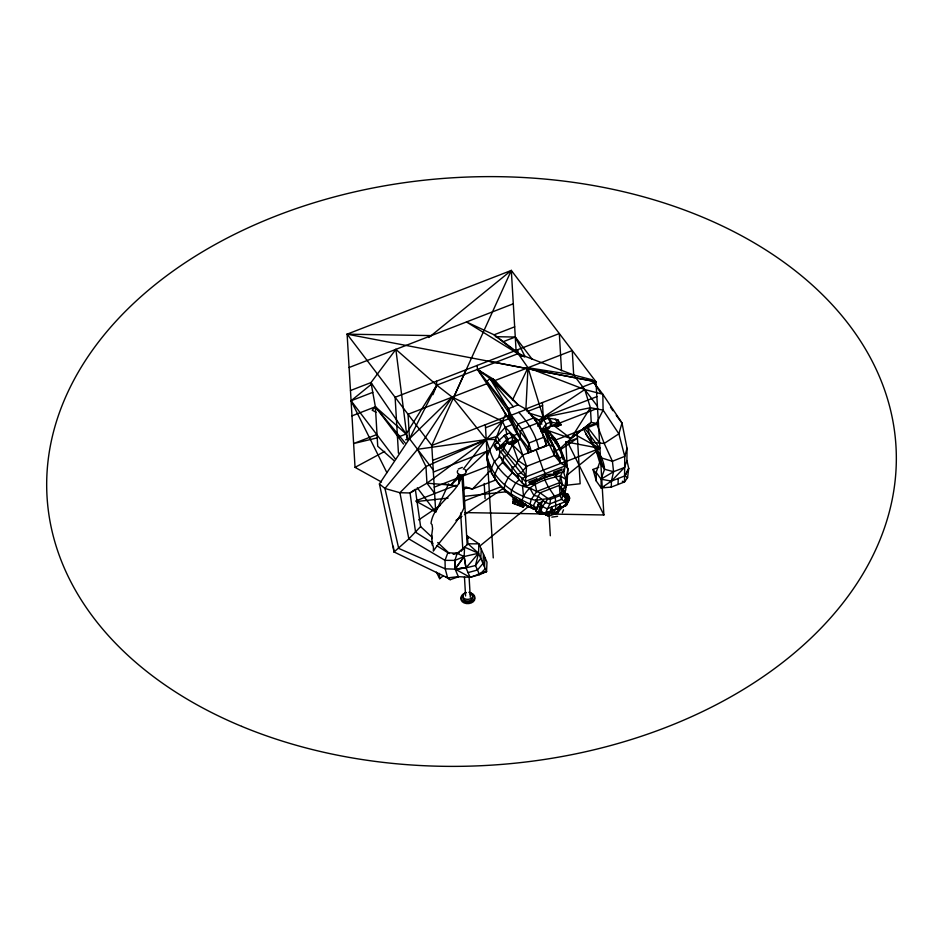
<?xml version="1.0" encoding="UTF-8"?>
<svg xmlns="http://www.w3.org/2000/svg" width="943" height="943" viewBox="0 0 943 943"><rect width="100%" height="100%" fill="white"/><g stroke="black" fill="none" stroke-linecap="round" stroke-linejoin="round"><path stroke-width="1.41" d="M598.781 467.233L593.006 469.473L596.341 481.13L601.221 487.967L611.312 487.071L624.525 481.944L627.578 477.665L628.722 468.341L626.918 460.49L627.024 448.231L622.003 423.006L602.836 394.257L591.756 379.699L573.698 374.996L527.997 367.723L518.084 353.637L494.085 334.8L466.479 321.964L521.656 356.077M622.345 481.248L624.525 481.944L624.749 456.365L627.024 448.231M543.746 501.122L541.636 501.935L541.541 506.898L540.162 511.507L542.296 513.511L540.198 514.324L535.789 511.153L538.936 503.279M611.312 487.071L611.418 481.107L613.563 471.712L612.42 461.257L604.215 443.446L596.518 423.372L603.096 410.111L602.836 394.257L584.766 389.553L527.997 367.723L512.485 400.091M618.042 484.454L618.243 478.455M485.291 568.7L479.527 574.664L475.496 565.529L478.502 553.235L478.95 543.852L468.011 543.805L464.581 547.164L464.133 556.547L465.972 567.898L470.133 577.328L479.527 574.664L486.553 571.552L486.989 562.169L478.95 543.852L467.327 536.048L468.011 543.805L478.502 553.235L486.553 571.552L470.133 577.328L458.345 576.644L447.642 577.882L394.068 551.973L393.302 546.233M484.502 566.908L484.95 557.513M483.453 554.119L483.005 563.478L477.464 570.008L468.046 572.613M540.198 514.324L538.359 512.202L541.636 501.935L538.3 504.081L535.789 511.153L540.198 514.324L545.219 513.605L566.519 505.33L566.837 501.157L564.739 493.095L567.061 483.193L563.148 470.651L560.46 475.92L559.329 485.362L540.056 492.835L533.632 505.165L535.27 509.55C511.247 500.45 486.093 479.02 486.918 451.249L489.712 449.917C497.515 438.955 499.825 425.611 505.896 413.836M497.48 441.713L494.085 445.827L496.713 449.894L499.967 448.632L500.108 445.78L497.48 441.713L505.342 434.652L509.68 432.967L513.522 435.489L517.742 440.511L526.583 466.337L525.522 481.319L526.394 486.234L544.417 477.736L563.997 471.641C568.594 457.107 555.073 444.683 549.616 432.283L547.435 433.132L546.598 431.045L560.743 463.355L565.411 465.842L525.522 481.319L517.613 474.353L500.403 451.391L502.584 450.542L506.332 443.281M432.66 460.361L486.223 439.568L497.114 436.397L505.212 427.32L512.238 424.598L486.859 383.695L486.741 381.691L489.9 378.414L508.36 408.684L511.224 415.238C510.269 429.513 523.259 440.416 528.457 452.829L546.398 445.402L544.288 437.045L538.536 425.081L533.738 417.938L526.359 409.368L518.202 404.853L489.9 378.414L477.417 369.408L477.182 365.424M525.899 409.286L527.997 367.723L529.318 368.359M536.85 478.867L536.791 479.916L529.459 482.757L528.681 482.038L536.85 478.867L536.06 480.199M551.537 511.141L551.749 506.992M553.883 472.254L553.824 473.303L561.156 470.463L562.052 469.084L553.883 472.254L554.567 473.021M557.832 426.177L557.985 423.324L555.344 419.246L547.895 418.138L543.569 419.812L539.313 425.47L541.871 429.572L557.985 423.324L560.472 423.926L561.085 424.916L557.832 426.177L551.608 425.8L551.796 422.146L549.168 418.067M554.201 514.241L553.423 513.039L553.352 514.442L554.201 514.241L554.295 512.556L553.588 509.88L555.863 509.468L555.344 497.397L548.354 487.024L545.113 480.494L544.417 477.736L545.467 473.575L543.286 470.133L536.119 449.858L538.724 448.373C535.907 434.747 528.115 422.476 518.791 412.303M560.189 507.794L560.401 503.645M481.26 549.121L480.765 558.386L475.496 565.529L465.972 567.898L455.092 569.159L445.214 568.818L398.7 548.402L384.944 488.474L379.404 483.936L409.498 438.719L436.762 385.192L436.515 381.208M526.394 486.234L522.611 483.488L511.919 471.488L512.167 467.504L515.432 466.231L518.19 460.62L522.846 455.009L549.404 444.707L553.671 446.852L554.814 448.538L559.576 458.074L560.743 463.355L554.543 455.481L549.404 444.707L545.137 432.271L546.209 423.89L543.569 419.812M515.856 498.305L513.334 498.682L512.874 503.279L523.059 507.145L525.616 504.045M350.466 390.543L371 382.575L395.86 349.37L436.762 385.192L452.227 397.133L486.223 439.568L489.712 449.917L487.225 456.648C492.387 479.457 513.711 495.499 535.707 500.297L542.461 506.544L547.117 508.796L565.034 501.841L561.58 499.354L560.201 495.511L559.329 485.362L563.089 489.665L565.494 497.609L565.034 501.841L566.519 505.33L562.558 507.122M560.201 495.511L550.5 499.271L549.887 503.892L545.219 513.605L540.704 511.295L542.461 506.544L548.072 498.599L560.484 493.778L564.892 486.376L567.934 468.824C562.841 455.198 559.069 439.827 547.14 430.397M535.129 419.824L526.359 409.368L511.224 415.238L521.809 429.148L528.952 442.998L528.104 447.96L528.457 452.829M523.518 503.149L523 505.778L521.644 501.735M511.919 471.488L503.055 460.832L504.01 456.577L506.804 455.493L512.556 444.907L517.742 440.511L512.308 437.045L509.68 432.967M566.189 503.927L566.837 501.157L565.494 497.609L560.484 493.778M564.244 464.133L564.798 461.787L521.785 478.478L522.611 483.488M563.501 509.809L562.311 512.744M562.37 459.111L563.03 456.73L559.576 458.074L557.69 456.388L554.543 455.481L526.583 466.337L521.078 473.009L517.613 474.353L518.721 479.256M558.28 509.491L560.661 508.572L558.138 512.591L548.567 516.304L546.362 514.124L542.72 514.1L542.932 513.334L549.25 514.006M537.262 507.534L538.3 504.081M432.271 545.243L431.682 535.388L432.589 528.634L432.083 524.732L430.998 523.4C433.709 502.996 456.624 495.275 461.929 475.92L463.838 508.065C456.836 524.838 443.222 536.426 433.356 551.101L433.45 547.518L432.083 542.178M478.502 553.235L464.133 556.547L455.092 569.159L454.939 560.413L457.143 553.341L464.581 547.164L478.502 553.235L465.972 567.898L455.115 569.101L458.345 576.644M566 479.539L560.46 475.92C545.726 479.009 526.312 483.959 522.009 500.674L523.07 503.845L536.614 509.986M500.403 451.391L498.977 455.834L503.055 460.832M583.363 428.652C589.575 442.597 603.343 453.111 604.546 469.26L601.045 479.162L601.221 487.967L611.418 481.107L624.561 467.363L626.918 460.49M564.185 494.297L565.6 490.16L564.892 486.376L559.977 482.51L555.062 476.628L558.032 473.374M565.623 487.331L567.061 483.193L567.934 468.824L564.362 464.439M596.341 481.13L596.165 472.325L599.665 462.412L595.905 449.799L585.674 433.863M459.253 552.716L457.143 553.341L447.866 552.704L445.025 560.342L445.214 568.818L447.642 577.882L450.212 579.697L459.017 576.562M432.92 394.681L436.762 385.192L518.084 353.637L573.698 374.996L597.426 406.209M550.453 511.566L551.667 508.678L553.482 510.387L551.49 509.809M558.138 512.591L556.299 513.428L557.879 511.165L567.049 503.904L569.631 498.022L568.299 494.474L564.515 493.059L562.393 493.884M454.113 396.402L466.148 369.703M536.909 508.69L535.789 511.153L538.359 512.202L541.612 510.941M553.364 514.1L603.885 514.972L595.976 381.762L511.318 270.429L431.776 445.497L435.725 512.096L416.877 501.652M448.408 484.231L435.725 512.096L417.266 487.814M496.713 449.894L506.674 439.65L512.308 437.045L512.556 444.907L518.19 460.62L526.583 466.337M558.256 506.78L557.784 507.546M564.444 505.66L564.951 504.717M565.093 499.59L566.413 497.244L564.515 493.059L568.299 494.474L567.839 496.702L569.171 500.25L567.049 503.904M516.799 501.77L523.059 507.145L525.133 503.479M544.842 432.377L550.323 426.295L550.535 422.205L547.895 418.138M436.762 385.192L406.138 434.004L397.498 437.363M532.606 417.678L538.842 420.201L584.766 389.553L590.389 407.73L570.904 438.589L560.13 448.585M558.244 508.548L560.319 505.318L561.274 507.369M566.165 502.831L567.38 500.945L565.446 493.543L564.232 493.472M541.895 424.173L540.28 422.063L543.286 417.431L596.86 396.638M452.227 397.133L417.525 449.292L384.944 488.474L399.915 492.717L410.04 492.977L426.955 483.181L486.223 439.568L502.36 421.226L452.227 397.133L409.498 438.719L405.655 439.815M559.977 482.51L536.732 491.527L531.227 499.436L530.084 503.951L531.133 507.122L533.467 509.314L536.06 509.468M541.871 429.572L546.209 423.89L550.535 422.205L557.985 423.324M458.887 474.859L450.943 485.103L426.955 483.181L425.965 466.526L417.525 449.292L486.223 439.568L495.429 439.462L497.821 443.151M463.296 469.166L486.223 439.568L425.965 466.526L399.915 492.717L408.838 538.889L445.025 560.342L454.939 560.413L464.133 556.547L465.972 567.804L455.115 569.101L454.939 560.413M461.162 551.349L464.581 547.164M501.499 457.532L502.572 462.459L512.344 472.761L508.454 477.17L504.729 484.384L504.293 488.615L505.896 491.586L508.183 492.505M432.955 543.239L415.568 532.182L410.04 492.977L415.333 489.276L420.602 526.583L408.838 538.889L394.068 551.973M541.636 501.935L537.557 506.403L540.127 507.452L542.461 506.544M408.295 439.414L406.138 434.004L371 382.575L375.385 406.787L372.143 410.181L375.998 412.256M555.062 476.628L558.704 472.797M502.572 462.459L498.081 467.103L494.957 474.081L494.745 478.231C504.717 494.226 522.41 499.248 537.168 508.23M490.525 470.451L472.514 488.993L463.885 487.437M458.251 469.06L462.318 467.386M499.979 456.058L494.061 462.082L491.268 468.93L491.362 472.962L496.855 481.001M535.4 481.991C539.974 477.028 547.329 472.832 554.201 474.683M519.228 479.633L515.432 483.429L511.271 490.808L511.412 494.827L513.086 497.751L515.656 498.93M524.874 484.124L522.587 486.399L523.495 496.03M458.357 478.125L450.943 485.103L445.202 484.219M465.759 471.158L486.918 451.249L487.012 460.797M560.661 508.572L557.879 511.165L550.7 513.947M548.024 430.527L570.904 438.589L591.249 422.381L590.389 407.73L543.286 417.431L528.457 412.963M512.355 445.226L517.742 440.511M550.971 509.244L551.667 508.678M499.967 448.632L506.485 443.316L506.674 439.65L504.034 435.583M428.853 337.511L511.318 270.429L516.175 352.152M436.42 572.13L439.686 578.696L443.092 575.925M479.468 546.339L528.717 506.285M566.979 475.178L599.937 448.361L584.106 427.556M455.94 520.418L461.999 516.316M464.416 514.678L503.927 487.92M560.578 449.575L577.446 438.165L566.719 442.326M418.692 519.911L440.381 505.283M463.272 489.853L466.879 487.413M596.165 472.325L601.045 479.162L613.563 471.712L624.608 467.433M543.793 446.876L546.398 445.402C543.628 435.749 539.785 426.319 533.738 417.938L518.402 423.89L516.764 426.943L516.516 431.776L517.589 433.98L513.405 435.607L505.212 427.32L502.36 421.226M511.318 270.429L347.118 334.164L355.039 467.363L384.756 451.379M601.221 487.967L603.968 486.894M349.099 367.511L513.31 303.787M514.678 326.82L494.085 334.8L522.127 355.794M372.768 392.347L351.079 400.763L386.889 472.679M503.043 341.779L515.279 337.028L532.17 359.236M351.975 415.875L375.385 406.787L406.138 434.004L407.859 439.214M494.792 380.607L572.248 350.548L573.698 374.972M377.023 434.475L353.625 443.552L377.224 437.87M508.772 415.615L431.776 445.497L347.118 334.164L431.34 335.602M525.381 409.156L595.976 381.762L347.118 334.164M485.527 427.757L508.949 418.668L510.976 420.071L519.923 437.045L531.062 451.355C529.011 437.21 514.359 429.395 511.224 415.238M527.054 411.643L542.59 405.62M500.108 445.78L516.222 439.532L513.522 435.489M433.356 472.042L486.918 451.249M549.745 426.873L552.48 425.812M559.305 423.159L597.556 408.319M502.843 446.287L497.468 448.373L494.827 444.294M505.342 434.652L507.982 438.719L507.77 442.809L508.89 443.941L520.395 439.473L520.171 432.212L521.809 429.148L537.145 423.195L538.536 425.081M541.329 431.352L549.038 428.358M555.085 426.012L560.472 423.926M508.89 443.941L512.851 444.801M528.952 442.998L544.288 437.045M434.251 487.166L458.97 477.571M463.096 475.967L490.501 465.335M554.295 440.57L598.451 423.431M415.922 500.851L456.094 485.256M559.223 449.233L555.957 450.506L547.435 433.132M496.407 479.716L472.514 488.993L465.653 487.059M464.581 500.898L501.523 486.553M565.588 461.693L599.937 448.361L574.841 434.464M531.746 482.651L554.555 473.799M513.24 499.613L516.234 498.458M513.039 501.711L517.318 500.049M519.44 500.179L517.53 500.368L512.874 503.279L519.44 500.768M536.614 499.943L535.707 500.297L548.072 498.599L550.5 499.271M562.181 490.018L563.089 489.665L564.739 493.095M489.712 449.917C494.71 468.011 510.823 484.655 529.624 487.885L533.962 495.488L538.323 496.395L545.372 502.525L546.586 502.065M565.01 495.747L565.93 495.393M534.363 508.466L534.976 508.23M565.494 497.609L567.839 496.702L564.515 493.059M565.93 501.511L569.171 500.25L569.631 498.022L567.957 496.23M539.832 512.155L542.72 514.1L553.588 509.88M554.944 509.35L559.01 507.77M558.834 508.041L543.581 513.959L540.704 511.295L542.72 514.1L549.368 513.97M562.936 506.45L565.871 505.307M549.934 512.733L552.315 511.813M519.475 501.004L517.353 501.806L522.387 506.143L520.536 500.592M542.72 514.1L546.516 512.815M557.584 516.328L551.785 517.141M616.227 415.403L622.003 423.006L618.867 433.815L604.215 443.446L592.18 442.479L586.947 426.271L596.518 423.372L591.249 422.381L570.904 438.589L553.647 425.364M478.172 574.087L486.553 571.552M453.324 553.906L458.911 552.692M453.17 554.048L457.143 553.341L464.133 556.547L455.115 569.101L470.133 577.328M458.663 474.27A2.31 1.603 -3.4 0 0 459.642 476.404L461.94 476.262A2.31 1.603 -3.4 0 0 462.754 475.626M416.146 501.57L448.043 498.104M463.991 496.372L506.945 491.704M566.979 485.185L580.157 483.759L577.14 432.967M495.405 336.698L515.279 337.028L525.039 356.643M464.604 512.591L544.641 513.959M529.294 484.219L535.176 484.348L536.732 491.527L540.056 492.835L548.072 498.599M523.082 503.043L529.023 506.969L531.828 507.204M541.423 431.918L545.137 432.271L549.356 436.562L550.017 438.719L552.822 437.623L553.187 440.086M537.722 426.165L540.139 426.425M530.402 483.771L535.176 484.348M541.353 431.941L545.302 432.436M565.788 497.126L566.778 500.745M456.695 486.14L448.231 484.219M590.389 407.73L603.096 410.111L618.867 433.815L624.749 456.365L612.42 461.257L601.917 458.074L595.905 449.799L604.546 469.26L613.563 471.712M601.045 479.162L611.418 481.107L625.068 475.814L628.722 468.341L625.02 475.744L627.578 477.665M595.976 381.762L488.274 361.122M565.741 441.831L599.937 448.361M555.344 419.246L557.843 419.847L561.085 424.916M529.023 506.969L533.149 508.112M552.527 437.658L555.109 438.389L557.301 443.304M545.372 502.525L549.887 503.892L561.58 499.354L562.888 495.735L560.767 487.684L562.441 484.431L560.46 475.92M555.097 443.045L557.891 443.882L562.075 456.353M542.932 513.334L548.567 516.304M551.148 509.055L552.751 509.88M529.624 487.885L536.732 491.527M517.848 349.641L518.084 353.637L524.497 356.937M355.039 467.363L381.491 482.014M433.226 469.932L409.498 438.719L408.036 414.283L486.859 383.695L477.417 369.408L493.307 379.145L518.202 404.853L508.36 408.684L508.949 418.668M531.699 415.804L538.842 420.201L540.28 422.063M436.68 545.596L447.866 552.704M445.344 576.527L450.212 579.697M518.084 353.637L521.644 356.206M486.741 381.691L508.56 412.15L510.976 420.071L508.36 408.684L477.417 369.408L483.134 373.605M512.344 472.761L516.823 476.144M527.997 367.723L543.286 417.431L545.584 419.187M534.716 420.036L540.304 424.786M393.844 460.479L377.73 446.251L375.385 406.787L405.195 442.998M420.602 526.583L431.293 536.555M437.705 542.543L449.457 553.517M512.556 444.907L522.846 455.009M477.417 369.408L480.352 372.414M513.405 435.607L514.383 436.715M501.676 388.87L493.307 379.145L489.9 378.414L513.287 406.763M544.099 513.016L545.938 515.208M586.947 426.271L599.607 442.927M593.006 469.473L596.188 473.681M426.955 483.181L434.605 493.248M395.518 459.206L351.079 400.763L371.613 384.06L371 382.575M375.385 406.787L403.521 444.07M538.842 420.201L541.176 423.454M599.665 462.412L604.546 469.26M542.696 435.312L549.404 444.707M562.853 457.496L565.199 460.915M515.279 498.823L516.894 501.169L513.758 502.383L513.381 501.582M591.756 379.699L600.726 392.83M610.51 407.152L612.95 410.735M513.334 498.682L514.89 500.992M500.203 446.852L521.078 473.009L525.829 476.91C522.009 463.956 508.442 457.013 502.206 445.19M557.843 419.847L558.456 420.837M545.137 432.271L553.671 446.852L554.543 455.481M557.926 444.377L560.413 448.679M497.114 436.397L500.026 441.418M502.195 408.036L505.919 414.967M603.885 514.972L567.45 441.807M467.327 536.048L468.341 538.3M495.429 439.462L496.82 443.363M498.658 448.562L500.049 452.463M521.231 501.676L523.059 507.145M549.616 432.283L550.299 434.617M565.446 493.543L567.38 500.945M505.212 427.32L506.945 434.346M379.404 483.936L394.068 551.961M407.352 439.756L395.86 349.37M543.286 417.431L543.757 420.165M563.619 468.977L563.997 471.641M460.656 476.451L460.585 475.637L459.854 479.999A2.31 1.603 -3.4 0 1 458.722 479.091M561.521 370.776L559.317 333.551L395.117 397.274L398.429 453.135M565.776 442.255L567.226 466.75M542.402 402.555L543.463 420.342M549.109 515.479L550.323 535.754M485.35 424.704L487.095 454.09M487.507 461.186L493.26 557.902M484.195 483.488L485.091 498.623M463.107 476.262L467.174 544.724M469.072 576.774L470.286 597.167M460.809 476.545L460.95 478.938M458.404 475.083L458.923 483.83M460.656 512.957L462.813 549.368M464.463 577.045L465.583 595.976M439.367 573.368L439.686 578.696M431.682 535.388L431.882 538.712M471.099 593.135A6.931 4.798 -3.4 0 1 472.973 600.585A6.931 4.798 -3.4 0 1 462.035 600.231A6.931 4.798 -3.4 0 1 465.818 592.97M474.883 598.404A6.931 4.798 -3.4 0 1 466.443 603.555A6.931 4.798 -3.4 0 1 461.822 596.778M473.81 596.07A6.931 4.798 -3.4 0 1 474.577 597.178M472.195 595.457A5.116 3.536 -3.4 0 1 468.093 601.021A5.116 3.536 -3.4 0 1 463.355 595.976M470.251 594.279A5.116 3.536 -3.4 0 1 471.347 594.774M468.907 592.334A5.116 3.536 -3.4 0 1 472.089 597.603A5.116 3.536 -3.4 0 1 463.72 598.098A5.116 3.536 -3.4 0 1 466.255 592.487M464.769 469.437A4.444 3.077 -3.4 0 1 465.276 473.575A4.444 3.077 -3.4 0 1 459.359 474.459A4.444 3.077 -3.4 0 1 457.826 470.486M516.646 502.1L513.676 503.232L521.385 506.167L516.646 502.1M241.703 726.369A425.222 294.322 -3.4 0 0 895.85 472.502A425.222 294.322 -3.4 0 0 276.947 215.629A425.222 294.322 -3.4 0 0 241.703 726.369"/></g></svg>
